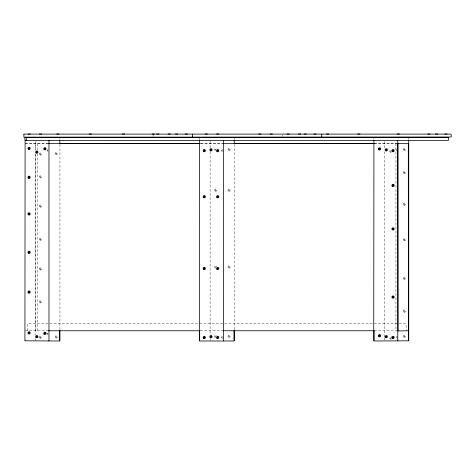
<?xml version="1.0" encoding="UTF-8"?>
<svg xmlns="http://www.w3.org/2000/svg" width="475" height="475" viewBox="0 0 475 475"><rect width="100%" height="100%" fill="white"/><g stroke="black" fill="none" stroke-linecap="round" stroke-linejoin="round"><path stroke-width="0.36" stroke-dasharray="2.38 1.78" d="M397.242 149.868L397.242 150.646M397.242 336.68L397.242 337.458M35.708 143.563L35.589 150.361M37.721 330.754L37.84 154.072M395.936 143.563L395.936 330.754M391.335 151.608C390.195 152.428 390.195 150.017 391.335 150.83M391.335 338.42C390.195 339.239 390.195 336.822 391.335 337.642M48.028 149.726L47.619 150.26L48.028 150.789M222.603 150.735L221.783 150.26L222.603 149.785M48.028 333.04L47.619 333.575L48.028 334.103M222.603 337.547L221.783 337.072L222.603 336.591M25.234 143.498L48.402 143.498M200.8 143.498L223.024 143.498M374.353 143.498L397.848 143.498M25.234 143.563L48.402 143.563M200.8 143.563L223.024 143.563M374.353 143.563L397.415 143.563M25.234 330.754L48.462 330.754M200.402 330.754L223.024 330.754M374.353 330.754L397.949 330.754M215.507 150.011L215.175 149.203L216.125 149.203M215.507 267.52L215.175 266.712L216.125 266.712M215.507 336.822L215.175 336.015L216.125 336.015M37.721 143.563L37.84 150.361M35.708 330.754L35.589 154.072M27.609 330.754L27.609 323.778L406.054 323.778L406.173 330.386M408.749 138.094L408.749 139.442M384.507 141.301L384.507 148.717M384.507 151.685L384.507 337.096M384.507 337.838L384.501 340.807M373.718 138.094L373.718 139.442M282.453 134.971L282.453 136.319M234.347 138.094L234.347 139.442M234.335 144.269L234.335 330.422M210.104 141.301L210.104 147.974M210.104 151.685L210.098 335.172M210.104 338.58L210.098 340.807M199.316 138.094L199.316 140.119M153.104 134.971L153.104 136.319M59.945 138.094L59.945 139.442M59.933 144.269L59.933 330.422M35.702 141.301L35.702 150.201M35.702 154.648L35.696 335.172M35.702 338.58L35.696 340.807M215.656 268.132A1.146 1.146 0 0 1 214.516 267.087A1.146 1.146 0 0 1 215.454 265.858A1.146 1.146 0 0 1 216.76 266.689M215.656 150.628A1.146 1.146 0 0 1 214.546 149.186A1.146 1.146 0 0 1 216.226 148.491M222.632 151.365A1.146 1.146 0 0 1 221.19 150.26A1.146 1.146 0 0 1 222.632 149.15M397.338 151.365A1.146 1.146 0 0 1 397.338 149.15M391.252 152.327A1.146 1.146 0 0 1 389.809 151.222A1.146 1.146 0 0 1 391.252 150.112M397.338 338.176A1.146 1.146 0 0 1 397.338 335.962M48.177 334.715A1.146 1.146 0 0 1 47.031 333.575A1.146 1.146 0 0 1 48.177 332.429M391.525 339.025A1.146 1.146 0 0 1 389.815 338.182A1.146 1.146 0 0 1 391.252 336.923M48.177 151.406A1.146 1.146 0 0 1 47.031 150.26A1.146 1.146 0 0 1 48.177 149.114M215.656 337.434A1.146 1.146 0 0 1 214.593 335.855A1.146 1.146 0 0 1 216.463 335.481M222.632 338.176A1.146 1.146 0 0 1 221.19 337.072A1.146 1.146 0 0 1 222.632 335.962M39.906 153.87C40.583 155.972 41.539 152.392 39.906 153.87M39.906 176.694C40.583 178.79 41.539 175.21 39.906 176.694M39.906 205.924C40.583 208.02 41.539 204.44 39.906 205.924M39.906 239.192C40.583 241.288 41.539 237.714 39.906 239.192M39.906 268.755C40.583 270.851 41.539 267.277 39.906 268.755M55.735 153.461C56.406 155.557 57.368 151.982 55.735 153.461M39.906 301.649C40.583 303.751 41.539 300.17 39.906 301.649M39.906 337.185C40.583 339.281 41.539 335.706 39.906 337.185M55.735 336.775C56.406 338.871 57.368 335.291 55.735 336.775M215.122 190.018C215.792 192.12 216.748 188.539 215.122 190.018M228.57 149.292C229.241 151.388 230.197 147.814 228.57 149.292M228.57 189.976C229.241 192.072 230.197 188.492 228.57 189.976M228.57 266.802C229.241 268.897 230.197 265.317 228.57 266.802M228.57 336.104C229.241 338.2 230.197 334.626 228.57 336.104M403.869 149.292C404.54 151.388 405.496 147.814 403.869 149.292M403.869 172.443C404.54 174.539 405.496 170.964 403.869 172.443M403.869 203.965C404.54 206.061 405.496 202.487 403.869 203.965M403.869 239.566C404.54 241.662 405.496 238.088 403.869 239.566M403.869 278.124C404.54 280.22 405.496 276.646 403.869 278.124M403.869 310.935C404.54 313.031 405.496 309.457 403.869 310.935M403.869 336.104C404.54 338.2 405.496 334.626 403.869 336.104M228.534 267.93A1.146 1.146 0 0 0 230.25 266.938A1.146 1.146 0 0 0 228.534 265.947A1.146 1.146 0 0 0 228.534 267.93M228.534 191.11A1.146 1.146 0 0 0 230.25 190.119A1.146 1.146 0 0 0 228.534 189.127A1.146 1.146 0 0 0 228.534 191.11M215.08 191.152A1.146 1.146 0 0 0 216.802 190.16A1.146 1.146 0 0 0 215.08 189.169A1.146 1.146 0 0 0 215.08 191.152M39.87 302.783A1.146 1.146 0 0 0 41.592 301.791A1.146 1.146 0 0 0 39.87 300.8A1.146 1.146 0 0 0 39.87 302.783M39.87 269.889A1.146 1.146 0 0 0 41.592 268.897A1.146 1.146 0 0 0 39.87 267.906A1.146 1.146 0 0 0 39.87 269.889M39.87 240.326A1.146 1.146 0 0 0 41.592 239.335A1.146 1.146 0 0 0 39.87 238.343A1.146 1.146 0 0 0 39.87 240.326M39.87 207.058A1.146 1.146 0 0 0 41.592 206.067A1.146 1.146 0 0 0 39.87 205.075A1.146 1.146 0 0 0 39.87 207.058M39.87 177.822A1.146 1.146 0 0 0 41.592 176.831A1.146 1.146 0 0 0 39.87 175.839A1.146 1.146 0 0 0 39.87 177.822M403.833 312.069A1.146 1.146 0 0 0 405.549 311.077A1.146 1.146 0 0 0 403.833 310.086A1.146 1.146 0 0 0 403.833 312.069M403.833 279.258A1.146 1.146 0 0 0 405.549 278.267A1.146 1.146 0 0 0 403.833 277.275A1.146 1.146 0 0 0 403.833 279.258M403.833 240.7A1.146 1.146 0 0 0 405.549 239.709A1.146 1.146 0 0 0 403.833 238.717A1.146 1.146 0 0 0 403.833 240.7M403.833 205.099A1.146 1.146 0 0 0 405.549 204.107A1.146 1.146 0 0 0 403.833 203.116A1.146 1.146 0 0 0 403.833 205.099M403.833 173.577A1.146 1.146 0 0 0 405.549 172.585A1.146 1.146 0 0 0 403.833 171.594A1.146 1.146 0 0 0 403.833 173.577M403.833 150.427A1.146 1.146 0 0 0 405.549 149.435A1.146 1.146 0 0 0 403.833 148.443A1.146 1.146 0 0 0 403.833 150.427M228.534 150.427A1.146 1.146 0 0 0 230.25 149.435A1.146 1.146 0 0 0 228.534 148.443A1.146 1.146 0 0 0 228.534 150.427M39.87 338.319A1.146 1.146 0 0 0 41.592 337.327A1.146 1.146 0 0 0 39.87 336.336A1.146 1.146 0 0 0 39.87 338.319M55.7 337.909A1.146 1.146 0 0 0 57.422 336.918A1.146 1.146 0 0 0 55.7 335.926A1.146 1.146 0 0 0 55.7 337.909M39.87 155.004A1.146 1.146 0 0 0 41.592 154.013A1.146 1.146 0 0 0 39.87 153.021A1.146 1.146 0 0 0 39.87 155.004M55.7 154.595A1.146 1.146 0 0 0 57.422 153.603A1.146 1.146 0 0 0 55.7 152.612A1.146 1.146 0 0 0 55.7 154.595M403.833 337.238A1.146 1.146 0 0 0 405.549 336.247A1.146 1.146 0 0 0 403.833 335.255A1.146 1.146 0 0 0 403.833 337.238M228.534 337.238A1.146 1.146 0 0 0 230.25 336.247A1.146 1.146 0 0 0 228.534 335.255A1.146 1.146 0 0 0 228.534 337.238"/><path stroke-width="0.71" d="M192.405 137.18L192.405 134.11M321.759 137.18L321.759 134.11M199.512 140.374L199.322 340.807M48.973 340.991L48.967 140.374M373.914 140.374L373.724 340.807M199.696 330.754L199.696 340.991L233.967 340.991L233.967 330.754M223.375 340.991L223.553 140.558M374.098 330.754L374.098 340.991L408.553 340.807L408.369 330.754L397.967 330.944M397.777 340.991L397.771 140.374M28.049 134.009L30.341 134.009M39.419 134.009L41.711 134.009M56.691 134.009L58.983 134.009M89.193 134.009L91.479 134.009M122.283 134.009L124.569 134.009M152.154 134.009L154.44 134.009M156.714 134.009L159.006 134.009M168.091 134.009L170.382 134.009M175.447 134.009L177.739 134.009M185.208 134.009L187.5 134.009M205.158 134.009L207.45 134.009M216.535 134.009L218.827 134.009M258.697 134.009L260.989 134.009M270.067 134.009L272.359 134.009M287.037 134.009L289.322 134.009M298.442 134.009L300.728 134.009M304.119 134.009L306.405 134.009M313.88 134.009L316.172 134.009M326.438 134.009L328.73 134.009M357.681 134.009L359.973 134.009M397.201 134.009L399.493 134.009M427.72 134.009L430.006 134.009M435.468 134.009L437.754 134.009M444.766 134.009L447.058 134.009M26.576 137.233L24.914 137.423L24.914 140.119L26.576 140.303M59.31 143.498L200.058 143.498M234.133 143.498L374.146 143.498M48.402 143.563L200.058 143.563M223.125 143.563L374.353 143.563M397.848 143.563L408.548 143.688L408.548 330.636M48.385 330.754L200.058 330.754M223.125 330.754L374.353 330.754M408.316 143.563L408.435 330.636M397.949 143.563L398.068 330.636M234.151 140.374L234.335 143.527M59.749 140.374L59.933 143.527M59.565 330.754L59.565 340.991L25.104 340.807M26.6 140.374L26.6 137.299L448.489 137.423L448.4 140.374L25.11 140.374L24.92 340.807M408.738 140.558L408.738 340.807M234.335 330.422L234.335 340.807M59.933 330.422L59.933 340.807M28.553 148.236C29.224 150.332 30.18 146.757 28.553 148.236M28.553 177.175C29.224 179.271 30.18 175.697 28.553 177.175M36.284 151.994C36.955 154.09 37.911 150.51 36.284 151.994M28.553 213.774C29.224 215.876 30.18 212.295 28.553 213.774M28.553 252.207C29.224 254.303 30.18 250.729 28.553 252.207M44.377 148.645C45.054 150.747 46.01 147.167 44.377 148.645M28.553 291.935C29.224 294.031 30.18 290.451 28.553 291.935M28.553 332.755C29.224 334.851 30.18 331.277 28.553 332.755M36.284 336.514C36.955 338.61 37.911 335.029 36.284 336.514M44.377 333.165C45.054 335.267 46.01 331.687 44.377 333.165M203.763 150.48C204.434 152.576 205.39 149.002 203.763 150.48M203.763 196.573C204.434 198.669 205.39 195.094 203.763 196.573M210.443 149.702C211.114 151.798 212.07 148.224 210.443 149.702M217.212 150.528C217.882 152.623 218.844 149.043 217.212 150.528M203.763 268.322C204.434 270.418 205.39 266.837 203.763 268.322M217.212 196.62C217.882 198.716 218.844 195.142 217.212 196.62M203.763 337.292C204.434 339.387 205.39 335.813 203.763 337.292M217.212 268.363C217.882 270.459 218.844 266.885 217.212 268.363M210.443 336.514C211.114 338.61 212.07 335.029 210.443 336.514M217.212 337.333C217.882 339.435 218.844 335.855 217.212 337.333M379.062 148.74C379.733 150.836 380.689 147.262 379.062 148.74M385.742 149.702C386.412 151.798 387.368 148.224 385.742 149.702M392.51 150.528C393.181 152.623 394.143 149.043 392.51 150.528M392.51 185.25C393.181 187.352 394.143 183.772 392.51 185.25M392.51 228.766C393.181 230.862 394.143 227.287 392.51 228.766M379.062 335.552C379.733 337.648 380.689 334.067 379.062 335.552M385.742 336.514C386.412 338.61 387.368 335.029 385.742 336.514M392.51 296.887C393.181 298.983 394.143 295.408 392.51 296.887M392.51 337.333C393.181 339.435 394.143 335.855 392.51 337.333M23.887 134.11L23.887 137.18L451.25 136.99L451.113 134.11L23.887 134.11M203.478 269.272A1.146 1.146 0 0 0 205.396 268.761A1.146 1.146 0 0 0 203.989 267.354A1.146 1.146 0 0 0 203.478 269.272M216.927 269.319A1.146 1.146 0 0 0 218.844 268.803A1.146 1.146 0 0 0 217.443 267.401A1.146 1.146 0 0 0 216.927 269.319M216.927 197.57A1.146 1.146 0 0 0 218.844 197.06A1.146 1.146 0 0 0 217.443 195.658A1.146 1.146 0 0 0 216.927 197.57M203.478 197.529A1.146 1.146 0 0 0 205.396 197.012A1.146 1.146 0 0 0 203.989 195.611A1.146 1.146 0 0 0 203.478 197.529M28.262 292.885A1.146 1.146 0 0 0 30.18 292.374A1.146 1.146 0 0 0 28.779 290.967A1.146 1.146 0 0 0 28.262 292.885M28.262 253.157A1.146 1.146 0 0 0 30.18 252.647A1.146 1.146 0 0 0 28.779 251.245A1.146 1.146 0 0 0 28.262 253.157M28.262 214.73A1.146 1.146 0 0 0 30.18 214.213A1.146 1.146 0 0 0 28.779 212.812A1.146 1.146 0 0 0 28.262 214.73M28.262 178.125A1.146 1.146 0 0 0 30.18 177.614A1.146 1.146 0 0 0 28.779 176.213A1.146 1.146 0 0 0 28.262 178.125M392.225 297.837A1.146 1.146 0 0 0 394.143 297.326A1.146 1.146 0 0 0 392.742 295.925A1.146 1.146 0 0 0 392.225 297.837M392.225 229.716A1.146 1.146 0 0 0 394.143 229.205A1.146 1.146 0 0 0 392.742 227.804A1.146 1.146 0 0 0 392.225 229.716M392.225 186.206A1.146 1.146 0 0 0 394.143 185.689A1.146 1.146 0 0 0 392.742 184.288A1.146 1.146 0 0 0 392.225 186.206M203.478 151.43A1.146 1.146 0 0 0 205.396 150.919A1.146 1.146 0 0 0 203.989 149.518A1.146 1.146 0 0 0 203.478 151.43M210.158 150.652A1.146 1.146 0 0 0 212.076 150.142A1.146 1.146 0 0 0 210.668 148.734A1.146 1.146 0 0 0 210.158 150.652M216.927 151.477A1.146 1.146 0 0 0 218.844 150.967A1.146 1.146 0 0 0 217.443 149.56A1.146 1.146 0 0 0 216.927 151.477M385.457 150.652A1.146 1.146 0 0 0 387.374 150.142A1.146 1.146 0 0 0 385.967 148.734A1.146 1.146 0 0 0 385.457 150.652M28.262 149.186A1.146 1.146 0 0 0 30.18 148.675A1.146 1.146 0 0 0 28.779 147.274A1.146 1.146 0 0 0 28.262 149.186M35.993 152.944A1.146 1.146 0 0 0 37.917 152.428A1.146 1.146 0 0 0 36.51 151.026A1.146 1.146 0 0 0 35.993 152.944M44.092 149.601A1.146 1.146 0 0 0 46.01 149.085A1.146 1.146 0 0 0 44.608 147.683A1.146 1.146 0 0 0 44.092 149.601M378.777 149.69A1.146 1.146 0 0 0 380.695 149.18A1.146 1.146 0 0 0 379.287 147.773A1.146 1.146 0 0 0 378.777 149.69M392.225 151.477A1.146 1.146 0 0 0 394.143 150.967A1.146 1.146 0 0 0 392.742 149.56A1.146 1.146 0 0 0 392.225 151.477M28.262 333.705A1.146 1.146 0 0 0 30.18 333.195A1.146 1.146 0 0 0 28.779 331.793A1.146 1.146 0 0 0 28.262 333.705M35.993 337.464A1.146 1.146 0 0 0 37.917 336.953A1.146 1.146 0 0 0 36.51 335.546A1.146 1.146 0 0 0 35.993 337.464M44.092 334.121A1.146 1.146 0 0 0 46.01 333.604A1.146 1.146 0 0 0 44.608 332.203A1.146 1.146 0 0 0 44.092 334.121M203.478 338.242A1.146 1.146 0 0 0 205.396 337.731A1.146 1.146 0 0 0 203.989 336.324A1.146 1.146 0 0 0 203.478 338.242M210.158 337.464A1.146 1.146 0 0 0 212.076 336.953A1.146 1.146 0 0 0 210.668 335.546A1.146 1.146 0 0 0 210.158 337.464M216.927 338.289A1.146 1.146 0 0 0 218.844 337.772A1.146 1.146 0 0 0 217.443 336.371A1.146 1.146 0 0 0 216.927 338.289M378.777 336.502A1.146 1.146 0 0 0 380.695 335.991A1.146 1.146 0 0 0 379.287 334.584A1.146 1.146 0 0 0 378.777 336.502M392.225 338.289A1.146 1.146 0 0 0 394.143 337.772A1.146 1.146 0 0 0 392.742 336.371A1.146 1.146 0 0 0 392.225 338.289M385.457 337.464A1.146 1.146 0 0 0 387.374 336.953A1.146 1.146 0 0 0 385.967 335.546A1.146 1.146 0 0 0 385.457 337.464"/></g></svg>
